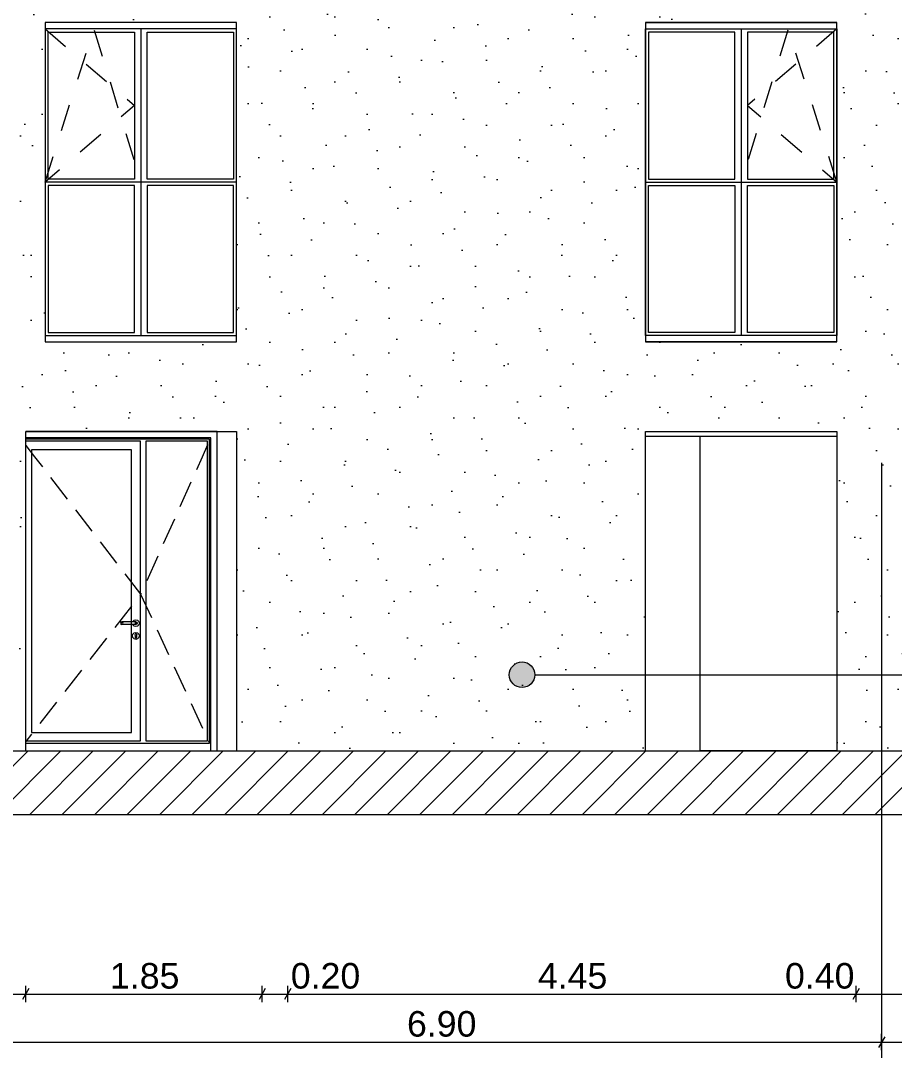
# Model space of a CAD drawing. Header units: millimetres. Extents: x 476244520 to 476657119, y 4620824743 to 4621446928.
# Drawn here: x 476631718 to 476638559, y 4621070402 to 4621078460 of the extents above; entities that cross this region are included whole.
import ezdxf

# ---------------------------------------------------------------- set-up
doc = ezdxf.new("R2010")
doc.units = ezdxf.units.MM
doc.header["$MEASUREMENT"] = 0
doc.linetypes.add('Dashed', pattern=[423.333333, 211.666667, -211.666667])
doc.linetypes.add('Hidden Line', pattern=[317.5, 211.666667, -105.833333])
for name, color, linetype, lineweight in [('0_Pen_No__7_Pen_No__250', 7, 'Continuous', 0), ('2D Drafting - General_Pen_No__7_Pen_No__250', 7, 'Continuous', 0), ('2D Drafting - General_Pen_No__7_Pen_No__7', 7, 'Continuous', 0), ('New_2D Drafting - General_Pen_No__30_Pen_No__9_Pen_No__9_Pen_No__42', 250, 'Continuous', 0), ('New_2D Drafting - General_Pen_No__30_Pen_No__9_Pen_No__9_Pen_No__7', 7, 'Continuous', 0), ('New_2D Drafting - General_Pen_No__7_Pen_No__250', 7, 'Continuous', 0), ('New_Car-Art_Pen_No__250', 7, 'Continuous', 0), ('New_Structural - Bearing_Pen_No__250', 7, 'Continuous', 0), ('Structural - Bearing_Pen_No__7_Pen_No__7_Pen_No__7', 7, 'Continuous', 0), ('zoma_Pen_No__142', 142, 'Continuous', 0), ('zoma_Pen_No__5_Pen_No__142', 142, 'Continuous', 0), ('zoma_Pen_No__5_Pen_No__5_Pen_No__142', 142, 'Continuous', 0)]:
    doc.layers.add(name, color=color, linetype=linetype, lineweight=lineweight)
doc.layers.add('zoma', color=7, linetype='Continuous')
doc.layers.add('zoma_Pen_No__5', color=7, linetype='Continuous')
doc.styles.add('GENERATED_STYLE_2', font='arial.ttf')
doc.dimstyles.new('GENERATED_STYLE__1', dxfattribs={"dimtxt": 200, "dimasz": 64.421331, "dimexe": 0.18, "dimexo": 3, "dimgap": 0.09, "dimtad": 1, "dimtih": 1, "dimtoh": 1, "dimlfac": 0.001, "dimzin": 0, "dimdsep": 46, "dimtxsty": 'GENERATED_STYLE_2', "dimblk": 'ARROWHEAD_2', "dimblk1": 'ARROWHEAD_2', "dimblk2": 'ARROWHEAD_2', "dimcen": 0.09, "dimclrd": 142, "dimclre": 142, "dimclrt": 142, "dimadec": 0, "dimazin": 0, "dimtfac": 1, "dimtdec": 4, "dimtmove": 0, "dimatfit": 3, "dimfxl": 1, "dimtolj": 1, "dimtzin": 0, "dimarcsym": 0})

# ---------------------------------------------------------------- blocks, each defined once
blk = doc.blocks.new('*D21', base_point=(476844527.1, 4621385791))
at = {"layer": 'zoma_Pen_No__142', "color": 142, "linetype": 'Continuous', "lineweight": 0, "transparency": 16777216}
for p, q in [((476631559.1, 4621070403.8), (476631559.1, 4621070530.9)), ((476638459.1, 4621070403.8), (476638459.1, 4621070530.9)), ((476631583.5, 4621070509.8), (476631534.6, 4621070425)), ((476631559.1, 4621070467.4), (476638459.1, 4621070467.4)), ((476638483.5, 4621070509.8), (476638434.6, 4621070425))]:
    blk.add_line(p, q, dxfattribs=at)
at = {"layer": 'zoma_Pen_No__142', "color": 142, "lineweight": 0, "transparency": 16777216, "insert": (476634743, 4621070507.4), "char_height": 200, "attachment_point": 7, "style": 'GENERATED_STYLE_2'}
blk.add_mtext('\\A1;{\\pql;\\fArial CYR|b0|i0|c204|p34;6.90}', dxfattribs=at)
blk = doc.blocks.new('ARROWHEAD_2')
at = {"color": 0, "linetype": 'Continuous', "lineweight": 0}
for p, q in [((0, 0), (-1, 0)), ((-0.38, -0.66), (0.38, 0.66))]:
    blk.add_line(p, q, dxfattribs=at)
blk = doc.blocks.new('*D22', base_point=(476844527.1, 4621385791))
at = {"layer": 'zoma_Pen_No__142', "color": 142, "linetype": 'Continuous', "lineweight": 0, "transparency": 16777216}
for p, q in [((476638459.1, 4621070403.8), (476638459.1, 4621070530.9)), ((476645358.7, 4621070403.8), (476645358.7, 4621070530.9)), ((476638483.5, 4621070509.8), (476638434.6, 4621070425)), ((476638459.1, 4621070467.4), (476645358.7, 4621070467.4)), ((476645334.2, 4621070425), (476645383.2, 4621070509.8)), ((476645358.7, 4621070467.4), (476645400.1, 4621070467.4))]:
    blk.add_line(p, q, dxfattribs=at)
at = {"layer": 'zoma_Pen_No__142', "color": 142, "lineweight": 0, "transparency": 16777216, "insert": (476641642.8, 4621070507.4), "char_height": 200, "attachment_point": 7, "style": 'GENERATED_STYLE_2'}
blk.add_mtext('\\A1;{\\pql;\\fArial CYR|b0|i0|c204|p34;6.90}', dxfattribs=at)
blk = doc.blocks.new('*D194', base_point=(476844527.1, 4621385791))
at = {"layer": 'zoma_Pen_No__142', "color": 142, "linetype": 'Continuous', "lineweight": 0, "transparency": 16777216}
for p, q in [((476624883.5, 4621070885.6), (476624834.6, 4621070800.9)), ((476624859.1, 4621070779.7), (476624859.1, 4621070906.8)), ((476631783.1, 4621070885.6), (476631734.1, 4621070800.9)), ((476631758.6, 4621070779.7), (476631758.6, 4621070906.8)), ((476624859.1, 4621070843.2), (476631758.6, 4621070843.2))]:
    blk.add_line(p, q, dxfattribs=at)
at = {"layer": 'zoma_Pen_No__142', "color": 142, "lineweight": 0, "transparency": 16777216, "insert": (476628042.8, 4621070883.2), "char_height": 200, "attachment_point": 7, "style": 'GENERATED_STYLE_2'}
blk.add_mtext('\\A1;{\\pql;\\fArial CYR|b0|i0|c204|p34;6.90}', dxfattribs=at)
blk = doc.blocks.new('*D195', base_point=(476844527.1, 4621385791))
at = {"layer": 'zoma_Pen_No__142', "color": 142, "linetype": 'Continuous', "lineweight": 0, "transparency": 16777216}
for p, q in [((476631783.1, 4621070885.6), (476631734.1, 4621070800.9)), ((476631758.6, 4621070779.7), (476631758.6, 4621070906.8)), ((476633633.5, 4621070885.6), (476633584.6, 4621070800.9)), ((476633609.1, 4621070779.7), (476633609.1, 4621070906.8)), ((476631758.6, 4621070843.2), (476633609.1, 4621070843.2))]:
    blk.add_line(p, q, dxfattribs=at)
at = {"layer": 'zoma_Pen_No__142', "color": 142, "lineweight": 0, "transparency": 16777216, "insert": (476632417.8, 4621070883.2), "char_height": 200, "attachment_point": 7, "style": 'GENERATED_STYLE_2'}
blk.add_mtext('\\A1;{\\pql;\\fArial CYR|b0|i0|c204|p34;1.85}', dxfattribs=at)
blk = doc.blocks.new('*D196', base_point=(476844527.1, 4621385791))
at = {"layer": 'zoma_Pen_No__142', "color": 142, "linetype": 'Continuous', "lineweight": 0, "transparency": 16777216}
for p, q in [((476633633.5, 4621070885.6), (476633584.6, 4621070800.9)), ((476633609.1, 4621070779.7), (476633609.1, 4621070906.8)), ((476633833.5, 4621070885.6), (476633784.6, 4621070800.9)), ((476633809.1, 4621070779.7), (476633809.1, 4621070906.8)), ((476633609.1, 4621070843.2), (476633809.1, 4621070843.2))]:
    blk.add_line(p, q, dxfattribs=at)
blk = doc.blocks.new('*D197', base_point=(476844527.1, 4621385791))
at = {"layer": 'zoma_Pen_No__142', "color": 142, "linetype": 'Continuous', "lineweight": 0, "transparency": 16777216}
for p, q in [((476633833.5, 4621070885.6), (476633784.6, 4621070800.9)), ((476633809.1, 4621070779.7), (476633809.1, 4621070906.8)), ((476638283.5, 4621070885.6), (476638234.6, 4621070800.9)), ((476638259.1, 4621070779.7), (476638259.1, 4621070906.8)), ((476633809.1, 4621070843.2), (476638259.1, 4621070843.2))]:
    blk.add_line(p, q, dxfattribs=at)
at = {"layer": 'zoma_Pen_No__142', "color": 142, "lineweight": 0, "transparency": 16777216, "char_height": 200, "attachment_point": 7, "style": 'GENERATED_STYLE_2'}
for s, insert in [('\\A1;{\\pql;\\fArial CYR|b0|i0|c204|p34;0.20}', (476633833.5, 4621070883.2)), ('\\A1;{\\pql;\\fArial CYR|b0|i0|c204|p34;0.40}', (476637702.4, 4621070883.2)), ('\\A1;{\\pql;\\fArial CYR|b0|i0|c204|p34;4.45}', (476635768, 4621070883.2))]:
    blk.add_mtext(s, dxfattribs=dict(at, insert=insert))
blk = doc.blocks.new('*D198', base_point=(476844527.1, 4621385791))
at = {"layer": 'zoma_Pen_No__142', "color": 142, "linetype": 'Continuous', "lineweight": 0, "transparency": 16777216}
for p, q in [((476638283.5, 4621070885.6), (476638234.6, 4621070800.9)), ((476638259.1, 4621070779.7), (476638259.1, 4621070906.8)), ((476638683.5, 4621070885.6), (476638634.6, 4621070800.9)), ((476638659.1, 4621070779.7), (476638659.1, 4621070906.8)), ((476638259.1, 4621070843.2), (476638659.1, 4621070843.2))]:
    blk.add_line(p, q, dxfattribs=at)
blk = doc.blocks.new('Line_7', base_point=(476635643.8, 4621073341.6))
at = {"layer": 'zoma_Pen_No__5_Pen_No__142', "linetype": 'Continuous', "lineweight": 0}
blk.add_hatch(color=142, dxfattribs=at).paths.add_polyline_path([(476635543.8, 4621073341.6), (476635551.4, 4621073303.3), (476635573.1, 4621073270.9), (476635605.5, 4621073249.2), (476635643.8, 4621073241.6), (476635682.1, 4621073249.2), (476635714.5, 4621073270.9), (476635736.2, 4621073303.3), (476635743.8, 4621073341.6), (476635736.2, 4621073379.8), (476635714.5, 4621073412.3), (476635682.1, 4621073434), (476635643.8, 4621073441.6), (476635605.5, 4621073434), (476635573.1, 4621073412.3), (476635551.4, 4621073379.8)])
at = {"layer": 'zoma_Pen_No__5_Pen_No__142', "color": 142, "linetype": 'Continuous', "lineweight": 0}
blk.add_line((476635743.8, 4621073341.6), (476654707.3, 4621073341.6), dxfattribs=at)
blk.add_circle((476635643.8, 4621073341.6), 100, dxfattribs=at)

msp = doc.modelspace()

# ---------------------------------------------------------------- hatches: boundary and pattern name
at = {"layer": '2D Drafting - General_Pen_No__7_Pen_No__7', "linetype": 'Continuous', "lineweight": 0}
h = msp.add_hatch(dxfattribs=at)
h.set_pattern_fill('MASONRY_BLOCK', style=0, pattern_type=2)
h.set_pattern_definition([(45, (476844527.15, 4621385791.04), (-127.27922, 127.27922), [])])
h.paths.add_polyline_path([(476597119.001, 4621072245.534), (476597119.001, 4621072745.53), (476655443.329, 4621072745.535), (476655443.329, 4621072245.534)])
at = {"layer": 'New_2D Drafting - General_Pen_No__30_Pen_No__9_Pen_No__9_Pen_No__42', "linetype": 'Continuous', "lineweight": 0}
h = msp.add_hatch(dxfattribs=at)
h.set_pattern_fill('CUT_STONE', color=250, style=0, pattern_type=2)
h.set_pattern_definition([(45, (476844527.15, 4621386591.04), (-254.55844, 254.55844), [0, -240, 0, -360]), (110, (476845327.15, 4621386591.04), (338.28934, 123.12725), [0, -176, 0, -304])])
h.paths.add_polyline_path([(476631359.239, 4621072745.533), (476631759.239, 4621072745.533), (476631759.239, 4621075245.532), (476633409.385, 4621075245.532), (476633409.385, 4621072745.533), (476636609.653, 4621072745.533), (476636609.653, 4621075245.532), (476638109.239, 4621075245.532), (476638109.239, 4621072745.533), (476638659.29, 4621072745.533), (476638659.29, 4621075245.532), (476638659.29, 4621085945.125), (476631359.239, 4621085945.125)])
h.paths.add_polyline_path([(476633409.245, 4621075945.533), (476633409.245, 4621078445.533), (476631909.245, 4621078445.533), (476631909.245, 4621075945.533)], flags=0)
h.paths.add_polyline_path([(476633409.245, 4621082345.533), (476633409.245, 4621084845.533), (476631909.245, 4621084845.533), (476631909.245, 4621082345.533)], flags=0)
h.paths.add_polyline_path([(476633409.245, 4621079145.533), (476633409.245, 4621081645.533), (476631909.245, 4621081645.533), (476631909.245, 4621079145.533)], flags=0)
h.paths.add_polyline_path([(476638109.233, 4621082345.533), (476638109.233, 4621084845.533), (476636609.233, 4621084845.533), (476636609.233, 4621082345.533)], flags=0)
h.paths.add_polyline_path([(476638109.233, 4621079145.533), (476638109.233, 4621081645.533), (476636609.233, 4621081645.533), (476636609.233, 4621079145.533)], flags=0)
h.paths.add_polyline_path([(476636609.233, 4621078445.533), (476636609.233, 4621075945.533), (476638109.233, 4621075945.533), (476638109.233, 4621078445.533)], flags=0)

# ---------------------------------------------------------------- linework, layer by layer
at = {"layer": '0_Pen_No__7_Pen_No__250', "color": 7, "linetype": 'Continuous', "lineweight": 0, "flags": 128}
for points in [[(476633409.245, 4621078445.533), (476631909.245, 4621078445.533)], [(476636609.233, 4621078445.533), (476638109.233, 4621078445.533)], [(476631909.245, 4621075945.533), (476633409.245, 4621075945.533)], [(476638109.233, 4621075945.533), (476636609.233, 4621075945.533)]]:
    msp.add_lwpolyline(points, dxfattribs=at)
at = {"layer": '2D Drafting - General_Pen_No__7_Pen_No__250', "color": 7, "linetype": 'Continuous', "lineweight": 0, "flags": 128}
msp.add_lwpolyline([(476597119.001, 4621072245.534), (476597119.001, 4621072745.53), (476655443.329, 4621072745.535), (476655443.329, 4621072245.534)], close=True, dxfattribs=at)
at = {"layer": '2D Drafting - General_Pen_No__7_Pen_No__7', "color": 7, "linetype": 'Continuous', "lineweight": 0, "flags": 128}
for points in [[(476631759.239, 4621072745.533), (476633257.054, 4621072745.533), (476633257.12, 4621075044.968), (476633257.126, 4621075245.532), (476631759.239, 4621075245.532)], [(476631759.239, 4621072745.533), (476633207.135, 4621072745.534), (476633207.135, 4621075044.968), (476633207.135, 4621075195.403), (476631759.239, 4621075195.403)], [(476631759.239, 4621072805.52), (476633056.803, 4621072805.52), (476633197.138, 4621072805.52), (476633197.138, 4621075044.968), (476633197.138, 4621075185.403), (476631759.239, 4621075185.403)], [(476631759.239, 4621072825.515), (476632657.27, 4621072825.515), (476632657.27, 4621073971.112), (476632657.274, 4621075044.968), (476632657.274, 4621075170.403), (476631759.239, 4621075170.403)]]:
    msp.add_lwpolyline(points, dxfattribs=at)
at = {"layer": '2D Drafting - General_Pen_No__7_Pen_No__7', "color": 7, "linetype": 'Hidden Line', "lineweight": 0, "flags": 128}
for points in [[(476631759.239, 4621075135.723), (476631827.227, 4621075047.553), (476632657.27, 4621073971.112), (476631759.239, 4621072819.966)], [(476633182.142, 4621075139.303), (476633139.757, 4621075044.968), (476632657.27, 4621073971.112), (476633197.138, 4621072805.52)]]:
    msp.add_lwpolyline(points, dxfattribs=at)
at = {"layer": '2D Drafting - General_Pen_No__7_Pen_No__7', "color": 7, "linetype": 'Continuous', "lineweight": 0, "flags": 128}
for points in [[(476633056.803, 4621072825.515), (476633182.142, 4621072825.515), (476633182.142, 4621075044.968), (476633182.142, 4621075170.403), (476632697.261, 4621075170.403), (476632697.261, 4621075044.968), (476632697.261, 4621072825.515)], [(476632587.288, 4621075044.968), (476632587.288, 4621075100.403), (476631802.48, 4621075100.403), (476631802.48, 4621075044.968), (476631802.48, 4621072890.499), (476632587.288, 4621072890.499)]]:
    msp.add_lwpolyline(points, close=True, dxfattribs=at)
at = {"layer": 'New_2D Drafting - General_Pen_No__30_Pen_No__9_Pen_No__9_Pen_No__7', "color": 7, "linetype": 'Continuous', "lineweight": 0, "flags": 128}
for points in [[(476631359.239, 4621072745.533), (476631759.239, 4621072745.533), (476631759.239, 4621075245.532), (476633409.385, 4621075245.532), (476633409.385, 4621072745.533), (476636609.653, 4621072745.533), (476636609.653, 4621075245.532), (476638109.239, 4621075245.532), (476638109.239, 4621072745.533), (476638659.29, 4621072745.533), (476638659.29, 4621075245.532), (476638659.29, 4621085945.125), (476631359.239, 4621085945.125)], [(476633409.245, 4621075945.533), (476633409.245, 4621078445.533), (476631909.245, 4621078445.533), (476631909.245, 4621075945.533)], [(476636609.233, 4621078445.533), (476636609.233, 4621075945.533), (476638109.233, 4621075945.533), (476638109.233, 4621078445.533)]]:
    msp.add_lwpolyline(points, close=True, dxfattribs=at)
at = {"layer": 'New_2D Drafting - General_Pen_No__7_Pen_No__250', "color": 7, "linetype": 'Dashed', "lineweight": 0, "flags": 128}
for points in [[(476631909.447, 4621077195.533), (476632291.306, 4621078395.533), (476632659.181, 4621077195.533)], [(476631909.447, 4621078395.533), (476632609.241, 4621077795.533), (476631909.447, 4621077195.533)], [(476638109.03, 4621077195.533), (476637727.171, 4621078395.533), (476637359.296, 4621077195.533)], [(476638109.03, 4621078395.533), (476637409.237, 4621077795.533), (476638109.03, 4621077195.533)]]:
    msp.add_lwpolyline(points, dxfattribs=at)
at = {"layer": 'New_Car-Art_Pen_No__250', "color": 7, "linetype": 'Continuous', "lineweight": 0}
for points in [[(476636609.653, 4621075245.532), (476638109.239, 4621075245.532)], [(476638109.239, 4621075205.28), (476636609.653, 4621075205.28)], [(476637038.467, 4621072745.526), (476637038.467, 4621075205.277)], [(476636609.653, 4621072745.526), (476637038.466, 4621072745.526)], [(476638109.239, 4621072745.526), (476637038.467, 4621072745.526)]]:
    msp.add_lwpolyline(points, dxfattribs=at)
at = {"layer": 'New_Structural - Bearing_Pen_No__250', "color": 7, "linetype": 'Continuous', "lineweight": 0}
for p, q in [((476632503.874, 4621073752.355), (476632500.946, 4621073745.286)), ((476632505.426, 4621073752.355), (476632502.667, 4621073745.286)), ((476632510.943, 4621073755.284), (476632503.874, 4621073752.355)), ((476632510.239, 4621073752.355), (476632508.128, 4621073745.286)), ((476632512.085, 4621073755.284), (476632510.943, 4621073755.284)), ((476632515.336, 4621073755.284), (476632512.085, 4621073755.284)), ((476632520.201, 4621073755.284), (476632515.336, 4621073755.284)), ((476632517.442, 4621073752.355), (476632516.3, 4621073745.286)), ((476632525.94, 4621073755.284), (476632520.201, 4621073755.284)), ((476632605.92, 4621073755.284), (476632525.94, 4621073755.284)), ((476632596.602, 4621073755.284), (476632597.539, 4621073758.783)), ((476632597.539, 4621073758.783), (476632607.42, 4621073768.663)), ((476632611.659, 4621073755.284), (476632605.92, 4621073755.284)), ((476632607.42, 4621073768.663), (476632620.916, 4621073772.28)), ((476632616.524, 4621073755.284), (476632611.659, 4621073755.284)), ((476632614.417, 4621073752.356), (476632615.56, 4621073745.286)), ((476632619.775, 4621073755.284), (476632616.524, 4621073755.284)), ((476632620.916, 4621073755.284), (476632619.775, 4621073755.284)), ((476632620.916, 4621073772.28), (476632634.413, 4621073768.663)), ((476632620.916, 4621073755.284), (476632627.986, 4621073752.356)), ((476632621.621, 4621073752.356), (476632623.732, 4621073745.286)), ((476632626.434, 4621073752.356), (476632629.192, 4621073745.286)), ((476632627.986, 4621073752.356), (476632630.914, 4621073745.286)), ((476632634.413, 4621073768.663), (476632644.293, 4621073758.783)), ((476632644.293, 4621073758.783), (476632647.91, 4621073745.286)), ((476632500.946, 4621073745.286), (476632503.874, 4621073738.217)), ((476632502.667, 4621073745.286), (476632505.426, 4621073738.217)), ((476632503.874, 4621073738.217), (476632510.943, 4621073735.288)), ((476632508.128, 4621073745.286), (476632510.239, 4621073738.217)), ((476632512.085, 4621073735.288), (476632510.943, 4621073735.288)), ((476632515.336, 4621073735.288), (476632512.085, 4621073735.288)), ((476632520.201, 4621073735.288), (476632515.336, 4621073735.288)), ((476632516.3, 4621073745.286), (476632517.442, 4621073738.217)), ((476632525.94, 4621073735.288), (476632520.201, 4621073735.288)), ((476632605.92, 4621073735.289), (476632525.94, 4621073735.288)), ((476632597.539, 4621073731.789), (476632596.602, 4621073735.289)), ((476632607.42, 4621073721.909), (476632597.539, 4621073731.789)), ((476632597.539, 4621073658.807), (476632607.42, 4621073668.688)), ((476632611.659, 4621073735.289), (476632605.92, 4621073735.289)), ((476632620.916, 4621073718.293), (476632607.42, 4621073721.909)), ((476632607.42, 4621073668.688), (476632620.916, 4621073672.304)), ((476632616.524, 4621073735.289), (476632611.659, 4621073735.289)), ((476632615.56, 4621073745.286), (476632614.417, 4621073738.217)), ((476632619.775, 4621073735.289), (476632616.524, 4621073735.289)), ((476632620.916, 4621073735.289), (476632619.775, 4621073735.289)), ((476632627.986, 4621073738.217), (476632620.916, 4621073735.289)), ((476632634.413, 4621073721.909), (476632620.916, 4621073718.293)), ((476632620.916, 4621073672.304), (476632634.413, 4621073668.688)), ((476632623.732, 4621073745.286), (476632621.621, 4621073738.217)), ((476632629.192, 4621073745.286), (476632626.434, 4621073738.217)), ((476632630.914, 4621073745.286), (476632627.986, 4621073738.217)), ((476632644.293, 4621073731.79), (476632634.413, 4621073721.909)), ((476632634.413, 4621073668.688), (476632644.293, 4621073658.807)), ((476632647.91, 4621073745.286), (476632644.293, 4621073731.79)), ((476632593.923, 4621073645.311), (476632597.539, 4621073658.807)), ((476632597.539, 4621073631.814), (476632593.923, 4621073645.311)), ((476632607.42, 4621073621.934), (476632597.539, 4621073631.814)), ((476632620.916, 4621073618.317), (476632607.42, 4621073621.934)), ((476632614.198, 4621073656.948), (476632613.45, 4621073655.001)), ((476632613.45, 4621073655.001), (476632615.918, 4621073649.71)), ((476632614.198, 4621073656.948), (476632615.543, 4621073660.451)), ((476632620.916, 4621073662.732), (476632615.543, 4621073660.451)), ((476632615.918, 4621073649.71), (476632615.918, 4621073648.197)), ((476632615.918, 4621073648.197), (476632615.918, 4621073645.311)), ((476632615.918, 4621073645.311), (476632615.918, 4621073642.425)), ((476632615.918, 4621073642.425), (476632615.918, 4621073636.653)), ((476632615.918, 4621073636.653), (476632615.918, 4621073632.814)), ((476632615.918, 4621073632.814), (476632617.382, 4621073629.279)), ((476632617.382, 4621073629.279), (476632620.916, 4621073627.815)), ((476632626.29, 4621073660.451), (476632620.916, 4621073662.732)), ((476632620.916, 4621073627.815), (476632624.451, 4621073629.279)), ((476632634.413, 4621073621.934), (476632620.916, 4621073618.317)), ((476632624.451, 4621073629.279), (476632625.915, 4621073632.814)), ((476632625.915, 4621073649.71), (476632628.382, 4621073655.001)), ((476632625.915, 4621073648.197), (476632625.915, 4621073649.71)), ((476632625.915, 4621073648.197), (476632625.915, 4621073645.311)), ((476632625.915, 4621073645.311), (476632625.915, 4621073642.425)), ((476632625.915, 4621073642.425), (476632625.915, 4621073636.653)), ((476632625.915, 4621073636.653), (476632625.915, 4621073632.814)), ((476632627.635, 4621073656.948), (476632626.29, 4621073660.451)), ((476632627.635, 4621073656.948), (476632628.382, 4621073655.001)), ((476632644.293, 4621073631.814), (476632634.413, 4621073621.934)), ((476632644.293, 4621073658.807), (476632647.91, 4621073645.311)), ((476632647.91, 4621073645.311), (476632644.293, 4621073631.814))]:
    msp.add_line(p, q, dxfattribs=at)
at = {"layer": 'Structural - Bearing_Pen_No__7_Pen_No__7_Pen_No__7', "color": 7, "linetype": 'Continuous', "lineweight": 0}
for p, q in [((476631909.447, 4621078395.533), (476631909.447, 4621075995.533)), ((476633408.915, 4621078395.533), (476631909.447, 4621078395.533)), ((476631934.447, 4621078370.533), (476632609.241, 4621078370.533)), ((476631934.447, 4621077220.533), (476631934.447, 4621078370.533)), ((476632609.241, 4621078370.533), (476632609.241, 4621077220.533)), ((476632659.241, 4621078395.533), (476632659.181, 4621075995.596)), ((476632709.245, 4621078370.533), (476633383.915, 4621078370.533)), ((476632709.245, 4621077220.533), (476632709.245, 4621078370.533)), ((476633383.915, 4621078370.533), (476633383.915, 4621077220.533)), ((476633408.915, 4621075995.533), (476633408.915, 4621078395.533)), ((476636609.563, 4621078395.533), (476638109.03, 4621078395.533)), ((476636609.563, 4621075995.533), (476636609.563, 4621078395.533)), ((476637309.233, 4621078370.533), (476636634.563, 4621078370.533)), ((476636634.563, 4621078370.533), (476636634.563, 4621077220.533)), ((476637309.233, 4621077220.533), (476637309.233, 4621078370.533)), ((476637359.236, 4621078395.533), (476637359.296, 4621075995.596)), ((476638084.03, 4621078370.533), (476637409.237, 4621078370.533)), ((476637409.237, 4621078370.533), (476637409.237, 4621077220.533)), ((476638084.03, 4621077220.533), (476638084.03, 4621078370.533)), ((476638109.03, 4621078395.533), (476638109.03, 4621075995.533)), ((476632609.241, 4621077220.533), (476631934.447, 4621077220.533)), ((476633383.915, 4621077220.533), (476632709.245, 4621077220.533)), ((476636634.563, 4621077220.533), (476637309.233, 4621077220.533)), ((476637409.237, 4621077220.533), (476638084.03, 4621077220.533)), ((476633408.915, 4621077195.533), (476631909.447, 4621077195.533)), ((476632609.241, 4621077170.533), (476631934.447, 4621077170.533)), ((476631934.447, 4621077170.533), (476631934.447, 4621076020.533)), ((476632609.241, 4621076020.533), (476632609.241, 4621077170.533)), ((476632709.245, 4621077170.533), (476632709.245, 4621076020.533)), ((476633383.915, 4621077170.533), (476632709.245, 4621077170.533)), ((476633383.915, 4621076020.533), (476633383.915, 4621077170.533)), ((476636609.563, 4621077195.533), (476638109.03, 4621077195.533)), ((476636634.563, 4621076020.533), (476636634.563, 4621077170.533)), ((476636634.563, 4621077170.533), (476637309.233, 4621077170.533)), ((476637309.233, 4621077170.533), (476637309.233, 4621076020.533)), ((476637409.237, 4621077170.533), (476638084.03, 4621077170.533)), ((476637409.237, 4621076020.533), (476637409.237, 4621077170.533)), ((476638084.03, 4621077170.533), (476638084.03, 4621076020.533)), ((476631934.447, 4621076020.533), (476632609.241, 4621076020.533)), ((476632709.245, 4621076020.533), (476633383.915, 4621076020.533)), ((476637309.233, 4621076020.533), (476636634.563, 4621076020.533)), ((476638084.03, 4621076020.533), (476637409.237, 4621076020.533)), ((476631909.447, 4621075995.533), (476633408.915, 4621075995.533)), ((476638109.03, 4621075995.533), (476636609.563, 4621075995.533))]:
    msp.add_line(p, q, dxfattribs=at)
at = {"layer": 'zoma_Pen_No__5_Pen_No__5_Pen_No__142', "color": 142, "linetype": 'Continuous', "lineweight": 0}
msp.add_line((476638459.051, 4621075000.001), (476638459.051, 4621068914.78), dxfattribs=at)

# ---------------------------------------------------------------- block references
at = {"layer": 'zoma_Pen_No__5', "color": 142, "linetype": 'Continuous', "lineweight": 0}
msp.add_blockref('Line_7', (476635643.807, 4621073341.566), dxfattribs=at)

# ---------------------------------------------------------------- dimensions: what is measured, and where the dimension line sits
at = {"layer": 'zoma', "color": 142, "linetype": 'Continuous', "lineweight": 0}
for base, p1, p2, picture, middle in [((476631758.584, 4621070843.244), (476624859.051, 4621075741.092), (476631758.584, 4621070843.244), '*D194', (476628302.525, 4621070983.244)), ((476633609.051, 4621070843.244), (476631758.584, 4621070843.244), (476633609.051, 4621075741.092), '*D195', (476632677.525, 4621070983.244)), ((476633809.051, 4621070843.244), (476633609.051, 4621075741.092), (476633809.051, 4621075741.092), '*D196', (476634093.313, 4621070983.244)), ((476638259.051, 4621070843.244), (476633809.051, 4621075741.092), (476638259.051, 4621075633.5), '*D197', (476636027.758, 4621070983.244)), ((476638659.051, 4621070843.244), (476638259.051, 4621075633.5), (476638659.051, 4621075669.654), '*D198', (476637962.203, 4621070983.244)), ((476638459.051, 4621070467.373), (476631559.051, 4621075349.052), (476638459.051, 4621075589.174), '*D21', (476635002.758, 4621070607.373)), ((476645358.681, 4621070467.373), (476638459.051, 4621075589.174), (476645358.681, 4621075589.174), '*D22', (476641902.573, 4621070607.373))]:
    dim = msp.add_linear_dim(base=base, p1=p1, p2=p2, dimstyle='GENERATED_STYLE__1', dxfattribs=at)
    dim.commit()
    dim.dimension.update_dxf_attribs({"geometry": picture, "text_midpoint": middle, "dimtype": 160})

doc.saveas('drawing.dxf')
